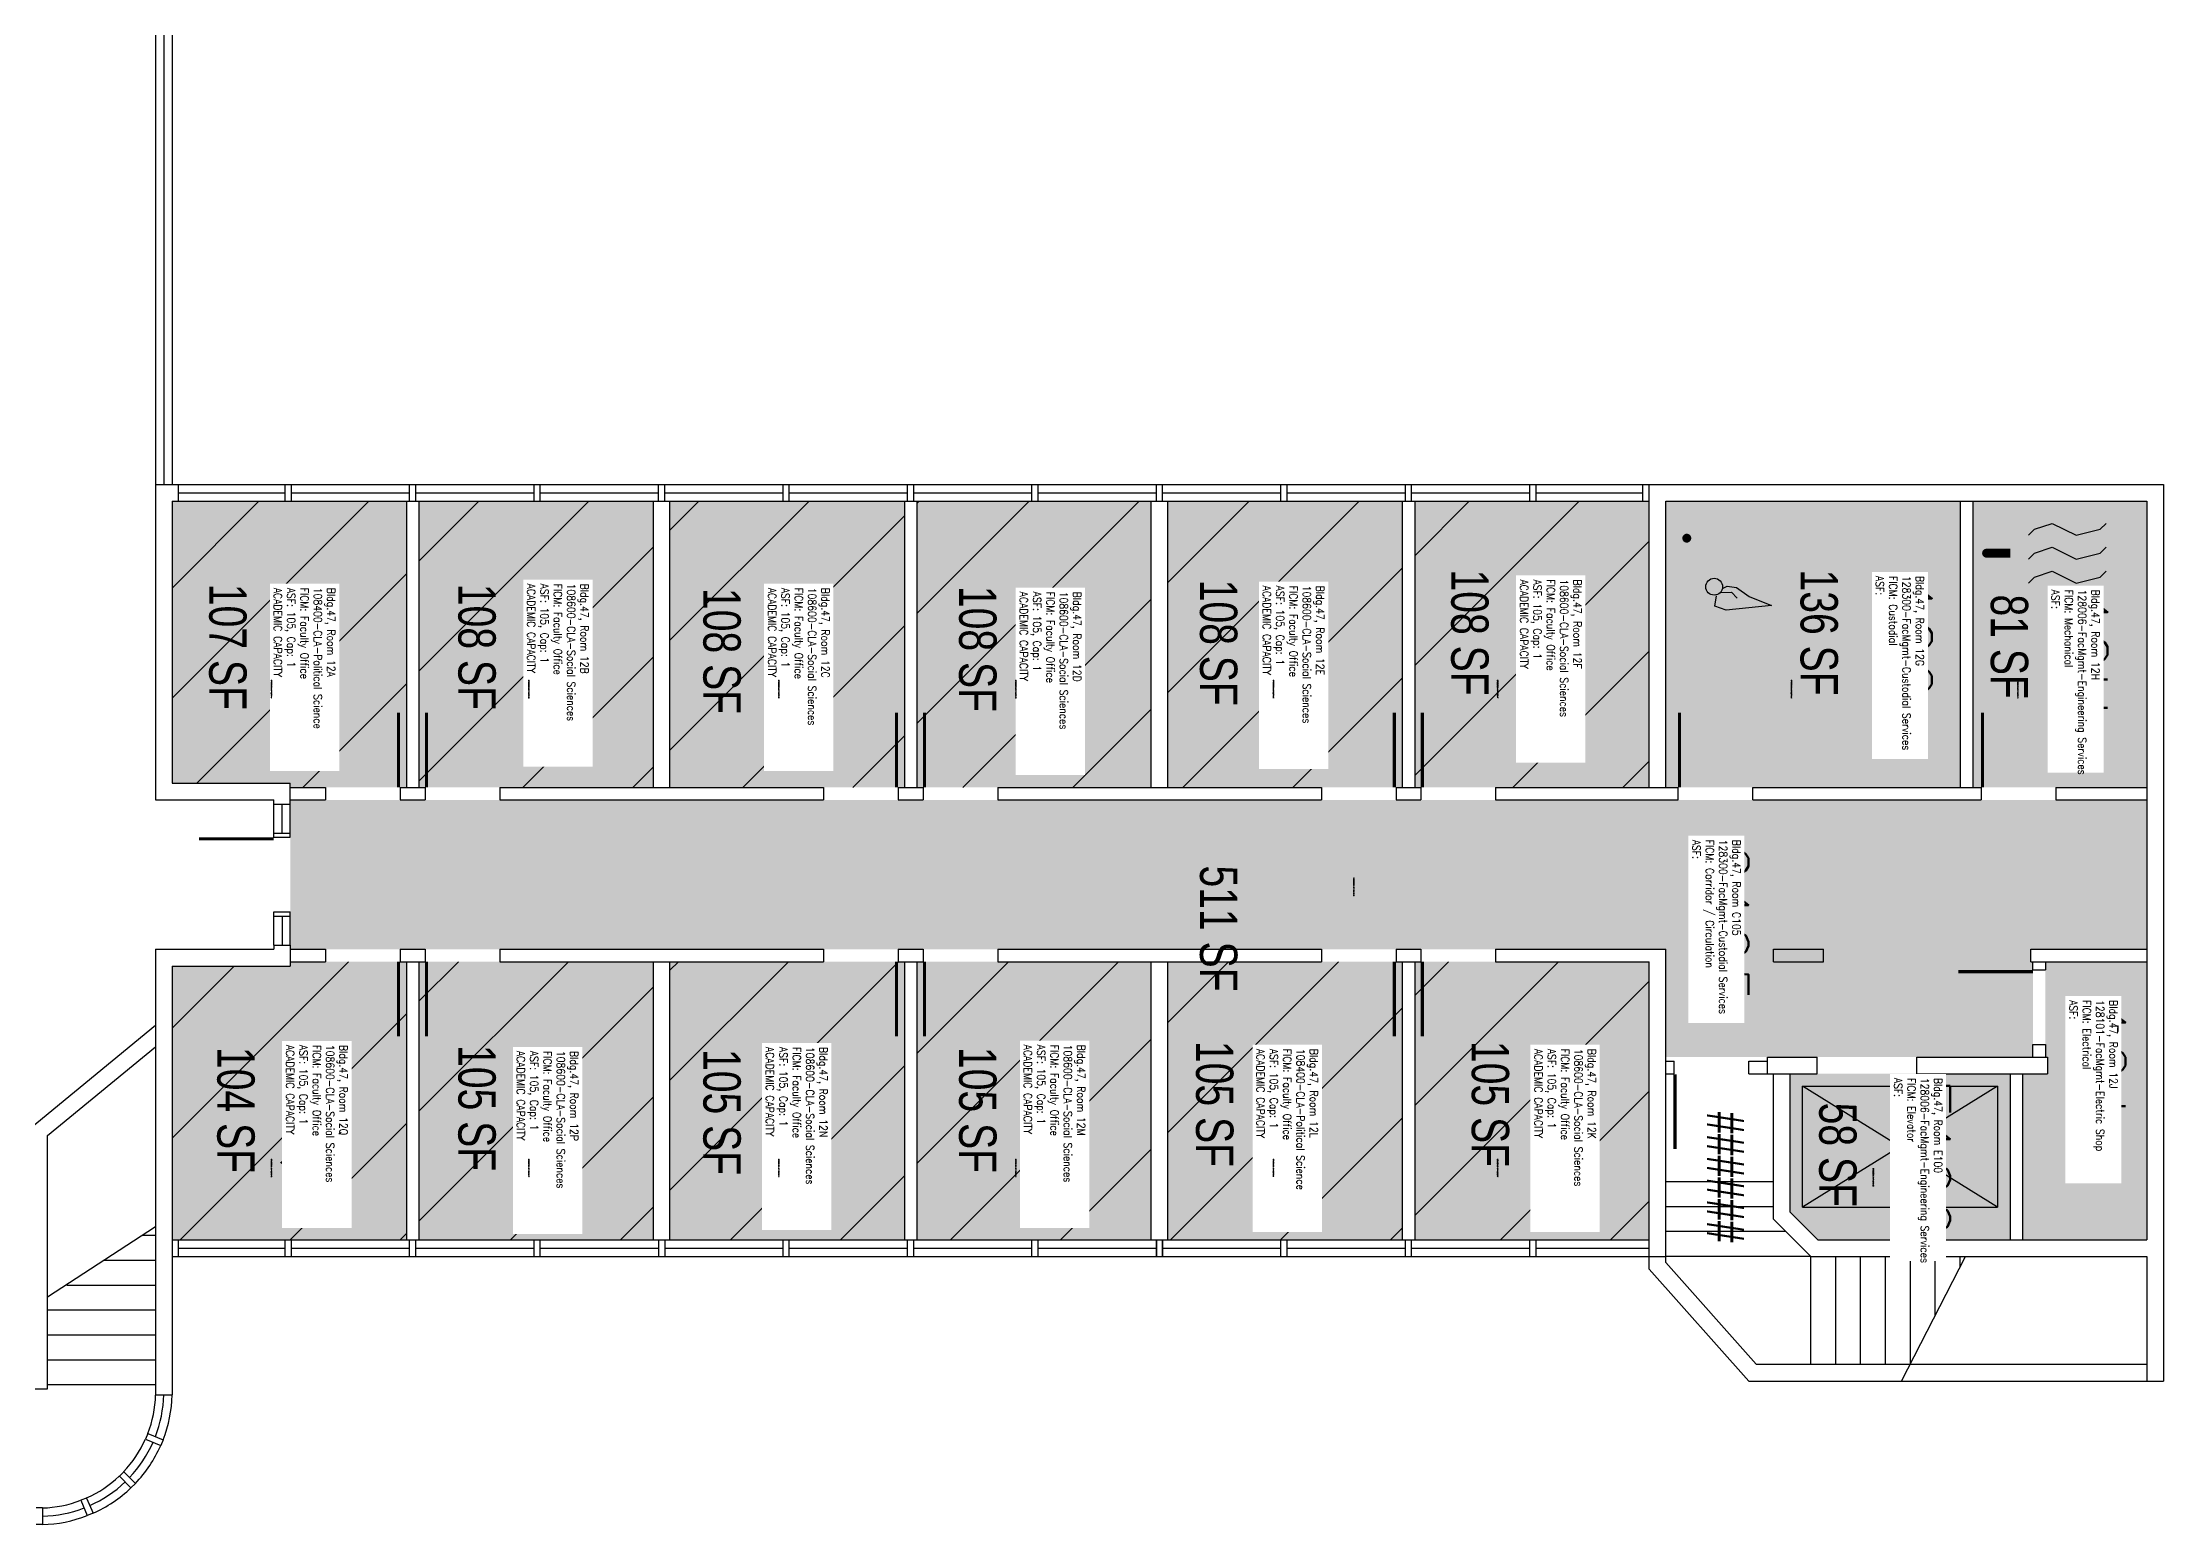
# Model space of a CAD drawing. Header units: inches. Extents: x -4 to 1564, y 0 to 1512.
# Drawn here: x 542 to 1564, y 46 to 761 of the extents above; entities that cross this region are included whole.
import ezdxf
from ezdxf.enums import TextEntityAlignment as Align

# ---------------------------------------------------------------- set-up
doc = ezdxf.new("R2010")
doc.units = ezdxf.units.IN
doc.header["$LTSCALE"] = 0.25
doc.header["$MEASUREMENT"] = 0
doc.layers.get('0').update_dxf_attribs({"linetype": 'CONTINUOUS'})
for name, color, linetype in [('A-DOOR', 2, 'CONTINUOUS'), ('A-FLOR', 3, 'CONTINUOUS'), ('A-GLAZ', 1, 'CONTINUOUS'), ('A-GLAZ-SILL', 2, 'CONTINUOUS'), ('A-IDEN-CNUM', 7, 'CONTINUOUS'), ('A-IDEN-ICON', 4, 'CONTINUOUS'), ('A-IDEN-RNUM', 7, 'CONTINUOUS'), ('A-IDEN-SNUM', 4, 'CONTINUOUS'), ('A-IDEN-VNUM', 4, 'CONTINUOUS'), ('A-WALL', 5, 'CONTINUOUS'), ('AREA-TEXT', 3, 'CONTINUOUS'), ('Rooms-Capacity', 4, 'CONTINUOUS'), ('Rooms-Category-Color', 7, 'CONTINUOUS'), ('Rooms-College-Color', 7, 'CONTINUOUS'), ('Rooms-Department-Color', 7, 'CONTINUOUS'), ('Rooms-Division-Color', 7, 'CONTINUOUS'), ('Rooms-Information', 7, 'CONTINUOUS')]:
    doc.layers.add(name, color=color, linetype=linetype)
doc.styles.add('AREA', font='arial.ttf', dxfattribs={"width": 0.75, "height": 18})
doc.styles.add('ROOMSNUMBER', font='txt.shx', dxfattribs={"height": 0.03})
doc.styles.add('ROOMVNUMBER', font='simplex.shx', dxfattribs={"width": 0.85})

# ---------------------------------------------------------------- blocks, each defined once
blk = doc.blocks.new('Cpelect')
at = {"color": 0, "linetype": 'ByBlock'}
blk.add_lwpolyline([(0.0623, 0.0629, 0, 0.03, 0), (0.0105, -0.0168, 0.03, 0.03, 0), (-0.0105, 0.0068, 0.03, 0, 0), (-0.0623, -0.0729, 0.03, 0, 0)], format="xyseb", dxfattribs=at)
blk = doc.blocks.new('Cpcust')
at = {"color": 0, "linetype": 'ByBlock'}
for p, q in [((0.0297, -0.0341), (0.0376, -0.0302)), ((0.0376, -0.0302), (0.0533, -0.0324)), ((0.0533, -0.0324), (0.0745, -0.0479)), ((0.0171, -0.0639), (0.02, -0.0466)), ((0.0358, -0.0705), (0.0171, -0.0639)), ((0.0262, -0.0408), (0.0446, -0.0406)), ((0.1117, -0.0625), (0.0358, -0.0705)), ((0.0446, -0.0406), (0.0543, -0.0505)), ((0.0745, -0.0479), (0.1117, -0.0625))]:
    blk.add_line(p, q, dxfattribs=at)
at = {"color": 0, "linetype": 'ByBlock', "const_width": 0.0075}
blk.add_lwpolyline([(-0.0332, 0.0481, 1), (-0.0268, 0.0519, 1)], format="xyb", close=True, dxfattribs=at)
at = {"color": 0, "linetype": 'ByBlock', "const_width": 0.015}
blk.add_lwpolyline([(-0.03, 0.05), (0.01, -0.0193)], dxfattribs=at)
at = {"color": 0, "linetype": 'ByBlock'}
blk.add_circle((0.0158, -0.0313), 0.0141, dxfattribs=at)
blk = doc.blocks.new('Cpmech')
at = {"color": 0, "linetype": 'ByBlock'}
for p, q in [((0.015, 0.035), (0.045, 0.045)), ((0.045, 0.045), (0.085, 0.025)), ((0.125, 0.035), (0.135, 0.045)), ((0.005, 0.025), (0.015, 0.035)), ((0.015, -0.005), (0.045, 0.005)), ((0.045, 0.005), (0.085, -0.015)), ((0.085, 0.025), (0.125, 0.035)), ((0.125, -0.005), (0.135, 0.005)), ((0.005, -0.015), (0.015, -0.005)), ((0.015, -0.045), (0.045, -0.035)), ((0.045, -0.035), (0.085, -0.055)), ((0.085, -0.015), (0.125, -0.005)), ((0.125, -0.045), (0.135, -0.035)), ((0.005, -0.055), (0.015, -0.045)), ((0.085, -0.055), (0.125, -0.045))]:
    blk.add_line(p, q, dxfattribs=at)
for points in [[(-0.025, -0.005, 0, 0.02, 0), (-0.025, 0.035, 0.02, 0.02, 0), (-0.025, 0.055, 0.02, 0, 0), (-0.025, 0.065, 0, 0, 0)], [(-0.025, -0.005, 0, 0.02, 0), (-0.025, -0.045, 0.02, 0.02, 0), (-0.025, -0.065, 0.02, 0, 0), (-0.025, -0.075, 0, 0, 0)]]:
    blk.add_lwpolyline(points, format="xyseb", dxfattribs=at)
at = {"color": 0, "linetype": 'ByBlock', "const_width": 0.015}
blk.add_lwpolyline([(-0.025, -0.005), (-0.065, -0.005)], dxfattribs=at)
at = {"color": 0, "linetype": 'ByBlock', "const_width": 0.0075}
blk.add_lwpolyline([(-0.0682, -0.0069, 1), (-0.0618, -0.0031, 1)], format="xyb", close=True, dxfattribs=at)

msp = doc.modelspace()

# ---------------------------------------------------------------- hatches: boundary and pattern name
at = {"layer": 'Rooms-Capacity'}
h = msp.add_hatch(dxfattribs=at)
h.set_pattern_fill('ANSI31', color=256, scale=300, style=0)
h.paths.add_polyline_path([(717, 539.8), (661.5, 539.8), (658.5, 539.8), (607, 539.8), (604, 539.8), (604, 403.8), (661, 403.8), (661, 401.8), (714, 401.8), (717, 401.8)])
h = msp.add_hatch(dxfattribs=at)
h.set_pattern_fill('ANSI31', color=256, scale=300, style=0)
h.paths.add_polyline_path([(836, 539.8), (836, 539.8), (781.5, 539.8), (778.5, 539.8), (723, 539.8), (723, 401.8), (726, 401.8), (836, 401.8)])
h = msp.add_hatch(dxfattribs=at)
h.set_pattern_fill('ANSI31', color=256, scale=300, style=0)
h.paths.add_polyline_path([(957, 539.8), (901.5, 539.8), (898.5, 539.8), (844, 539.8), (844, 401.8), (954, 401.8), (957, 401.8)])
h = msp.add_hatch(dxfattribs=at)
h.set_pattern_fill('ANSI31', color=256, scale=300, style=0)
h.paths.add_polyline_path([(1076, 539.8), (1021.5, 539.8), (1018.5, 539.8), (963, 539.8), (963, 401.8), (966, 401.8), (1076, 401.8)])
h = msp.add_hatch(dxfattribs=at)
h.set_pattern_fill('ANSI31', color=256, scale=300, style=0)
h.paths.add_polyline_path([(1084, 401.8), (1194, 401.8), (1197, 401.8), (1197, 539.8), (1141.5, 539.8), (1138.5, 539.8), (1084, 539.8)])
h = msp.add_hatch(dxfattribs=at)
h.set_pattern_fill('ANSI31', color=256, scale=300, style=0)
h.paths.add_polyline_path([(1203, 401.8), (1206, 401.8), (1316, 401.8), (1316, 539.8), (1313, 539.8), (1261.5, 539.8), (1258.5, 539.8), (1203, 539.8)])
h = msp.add_hatch(dxfattribs=at)
h.set_pattern_fill('ANSI31', color=256, scale=300, style=0)
h.paths.add_polyline_path([(717, 317.8), (714, 317.8), (661, 317.8), (661, 315.7), (604, 315.7), (604, 183.7), (607, 183.7), (658.5, 183.7), (661.5, 183.7), (717, 183.7)])
h = msp.add_hatch(dxfattribs=at)
h.set_pattern_fill('ANSI31', color=256, scale=300, style=0)
h.paths.add_polyline_path([(836, 317.8), (726, 317.8), (723, 317.8), (723, 183.7), (778.5, 183.7), (781.5, 183.7), (836, 183.7)])
h = msp.add_hatch(dxfattribs=at)
h.set_pattern_fill('ANSI31', color=256, scale=300, style=0)
h.paths.add_polyline_path([(957, 317.8), (954, 317.8), (844, 317.8), (844, 183.7), (898.5, 183.7), (901.5, 183.7), (957, 183.7)])
h = msp.add_hatch(dxfattribs=at)
h.set_pattern_fill('ANSI31', color=256, scale=300, style=0)
h.paths.add_polyline_path([(1076, 317.8), (966, 317.8), (963, 317.8), (963, 183.7), (1018.5, 183.7), (1021.5, 183.7), (1076, 183.7)])
h = msp.add_hatch(dxfattribs=at)
h.set_pattern_fill('ANSI31', color=256, scale=300, style=0)
h.paths.add_polyline_path([(1197, 317.8), (1194, 317.8), (1084, 317.8), (1084, 183.7), (1138.5, 183.7), (1141.5, 183.7), (1197, 183.7)])
h = msp.add_hatch(dxfattribs=at)
h.set_pattern_fill('ANSI31', color=256, scale=300, style=0)
h.paths.add_polyline_path([(1203, 183.7), (1258.5, 183.7), (1261.5, 183.7), (1316, 183.7), (1316, 317.8), (1206, 317.8), (1203, 317.8)])
at = {"layer": 'Rooms-Category-Color', "true_color": 0xfa9ba3}
for points in [[(717, 539.8), (661.5, 539.8), (658.5, 539.8), (607, 539.8), (604, 539.8), (604, 403.8), (661, 403.8), (661, 401.8), (714, 401.8), (717, 401.8)], [(836, 539.8), (836, 539.8), (781.5, 539.8), (778.5, 539.8), (723, 539.8), (723, 401.8), (726, 401.8), (836, 401.8)], [(957, 539.8), (901.5, 539.8), (898.5, 539.8), (844, 539.8), (844, 401.8), (954, 401.8), (957, 401.8)], [(1076, 539.8), (1021.5, 539.8), (1018.5, 539.8), (963, 539.8), (963, 401.8), (966, 401.8), (1076, 401.8)], [(1084, 401.8), (1194, 401.8), (1197, 401.8), (1197, 539.8), (1141.5, 539.8), (1138.5, 539.8), (1084, 539.8)], [(1203, 401.8), (1206, 401.8), (1316, 401.8), (1316, 539.8), (1313, 539.8), (1261.5, 539.8), (1258.5, 539.8), (1203, 539.8)], [(717, 317.8), (714, 317.8), (661, 317.8), (661, 315.7), (604, 315.7), (604, 183.7), (607, 183.7), (658.5, 183.7), (661.5, 183.7), (717, 183.7)], [(836, 317.8), (726, 317.8), (723, 317.8), (723, 183.7), (778.5, 183.7), (781.5, 183.7), (836, 183.7)], [(957, 317.8), (954, 317.8), (844, 317.8), (844, 183.7), (898.5, 183.7), (901.5, 183.7), (957, 183.7)], [(1076, 317.8), (966, 317.8), (963, 317.8), (963, 183.7), (1018.5, 183.7), (1021.5, 183.7), (1076, 183.7)], [(1197, 317.8), (1194, 317.8), (1084, 317.8), (1084, 183.7), (1138.5, 183.7), (1141.5, 183.7), (1197, 183.7)], [(1203, 183.7), (1258.5, 183.7), (1261.5, 183.7), (1316, 183.7), (1316, 317.8), (1206, 317.8), (1203, 317.8)]]:
    msp.add_hatch(color=241, dxfattribs=at).paths.add_polyline_path(points)
at = {"layer": 'Rooms-Category-Color', "true_color": 0xadadad}
for points in [[(1466, 539.8), (1324, 539.8), (1324, 401.8), (1330, 401.8), (1466, 401.8)], [(1556, 539.8), (1472, 539.8), (1472, 401.8), (1476, 401.8), (1556, 401.8)], [(1330, 395.8), (1206, 395.8), (1194, 395.8), (966, 395.8), (954, 395.8), (726, 395.8), (714, 395.8), (661, 395.8), (661, 393.8), (661, 379.8), (661, 377.8), (661, 339.8), (661, 325.8), (661, 323.8), (714, 323.8), (726, 323.8), (954, 323.8), (966, 323.8), (1194, 323.8), (1206, 323.8), (1324, 323.8), (1324, 271.8), (1397, 271.8), (1501, 271.8), (1501, 313.8), (1501, 317.8), (1500, 317.8), (1500, 323.8), (1556, 323.8), (1556, 395.8), (1476, 395.8)], [(1556, 317.8), (1507, 317.8), (1507, 313.8), (1507, 271.8), (1508, 271.8), (1508, 263.8), (1496, 263.8), (1496, 183.7), (1556, 183.7)], [(1397, 263.8), (1384, 263.8), (1384, 197), (1397.3, 183.7), (1490, 183.7), (1490, 263.8)]]:
    msp.add_hatch(color=253, dxfattribs=at).paths.add_polyline_path(points)
at = {"layer": 'Rooms-College-Color', "true_color": 0xb2d6e9}
for points in [[(717, 539.8), (661.5, 539.8), (658.5, 539.8), (607, 539.8), (604, 539.8), (604, 403.8), (661, 403.8), (661, 401.8), (714, 401.8), (717, 401.8)], [(836, 539.8), (836, 539.8), (781.5, 539.8), (778.5, 539.8), (723, 539.8), (723, 401.8), (726, 401.8), (836, 401.8)], [(957, 539.8), (901.5, 539.8), (898.5, 539.8), (844, 539.8), (844, 401.8), (954, 401.8), (957, 401.8)], [(1076, 539.8), (1021.5, 539.8), (1018.5, 539.8), (963, 539.8), (963, 401.8), (966, 401.8), (1076, 401.8)], [(1084, 401.8), (1194, 401.8), (1197, 401.8), (1197, 539.8), (1141.5, 539.8), (1138.5, 539.8), (1084, 539.8)], [(1203, 401.8), (1206, 401.8), (1316, 401.8), (1316, 539.8), (1313, 539.8), (1261.5, 539.8), (1258.5, 539.8), (1203, 539.8)], [(717, 317.8), (714, 317.8), (661, 317.8), (661, 315.7), (604, 315.7), (604, 183.7), (607, 183.7), (658.5, 183.7), (661.5, 183.7), (717, 183.7)], [(836, 317.8), (726, 317.8), (723, 317.8), (723, 183.7), (778.5, 183.7), (781.5, 183.7), (836, 183.7)], [(957, 317.8), (954, 317.8), (844, 317.8), (844, 183.7), (898.5, 183.7), (901.5, 183.7), (957, 183.7)], [(1076, 317.8), (966, 317.8), (963, 317.8), (963, 183.7), (1018.5, 183.7), (1021.5, 183.7), (1076, 183.7)], [(1197, 317.8), (1194, 317.8), (1084, 317.8), (1084, 183.7), (1138.5, 183.7), (1141.5, 183.7), (1197, 183.7)], [(1203, 183.7), (1258.5, 183.7), (1261.5, 183.7), (1316, 183.7), (1316, 317.8), (1206, 317.8), (1203, 317.8)]]:
    msp.add_hatch(color=254, dxfattribs=at).paths.add_polyline_path(points)
at = {"layer": 'Rooms-College-Color', "true_color": 0xadadad}
for points in [[(1466, 539.8), (1324, 539.8), (1324, 401.8), (1330, 401.8), (1466, 401.8)], [(1556, 539.8), (1472, 539.8), (1472, 401.8), (1476, 401.8), (1556, 401.8)], [(1330, 395.8), (1206, 395.8), (1194, 395.8), (966, 395.8), (954, 395.8), (726, 395.8), (714, 395.8), (661, 395.8), (661, 393.8), (661, 379.8), (661, 377.8), (661, 339.8), (661, 325.8), (661, 323.8), (714, 323.8), (726, 323.8), (954, 323.8), (966, 323.8), (1194, 323.8), (1206, 323.8), (1324, 323.8), (1324, 271.8), (1397, 271.8), (1501, 271.8), (1501, 313.8), (1501, 317.8), (1500, 317.8), (1500, 323.8), (1556, 323.8), (1556, 395.8), (1476, 395.8)], [(1556, 317.8), (1507, 317.8), (1507, 313.8), (1507, 271.8), (1508, 271.8), (1508, 263.8), (1496, 263.8), (1496, 183.7), (1556, 183.7)], [(1397, 263.8), (1384, 263.8), (1384, 197), (1397.3, 183.7), (1490, 183.7), (1490, 263.8)]]:
    msp.add_hatch(color=253, dxfattribs=at).paths.add_polyline_path(points)
at = {"layer": 'Rooms-Department-Color', "true_color": 0xb2d6e9}
for points in [[(717, 539.8), (661.5, 539.8), (658.5, 539.8), (607, 539.8), (604, 539.8), (604, 403.8), (661, 403.8), (661, 401.8), (714, 401.8), (717, 401.8)], [(836, 539.8), (836, 539.8), (781.5, 539.8), (778.5, 539.8), (723, 539.8), (723, 401.8), (726, 401.8), (836, 401.8)], [(957, 539.8), (901.5, 539.8), (898.5, 539.8), (844, 539.8), (844, 401.8), (954, 401.8), (957, 401.8)], [(1076, 539.8), (1021.5, 539.8), (1018.5, 539.8), (963, 539.8), (963, 401.8), (966, 401.8), (1076, 401.8)], [(1084, 401.8), (1194, 401.8), (1197, 401.8), (1197, 539.8), (1141.5, 539.8), (1138.5, 539.8), (1084, 539.8)], [(1203, 401.8), (1206, 401.8), (1316, 401.8), (1316, 539.8), (1313, 539.8), (1261.5, 539.8), (1258.5, 539.8), (1203, 539.8)], [(717, 317.8), (714, 317.8), (661, 317.8), (661, 315.7), (604, 315.7), (604, 183.7), (607, 183.7), (658.5, 183.7), (661.5, 183.7), (717, 183.7)], [(836, 317.8), (726, 317.8), (723, 317.8), (723, 183.7), (778.5, 183.7), (781.5, 183.7), (836, 183.7)], [(957, 317.8), (954, 317.8), (844, 317.8), (844, 183.7), (898.5, 183.7), (901.5, 183.7), (957, 183.7)], [(1076, 317.8), (966, 317.8), (963, 317.8), (963, 183.7), (1018.5, 183.7), (1021.5, 183.7), (1076, 183.7)], [(1197, 317.8), (1194, 317.8), (1084, 317.8), (1084, 183.7), (1138.5, 183.7), (1141.5, 183.7), (1197, 183.7)], [(1203, 183.7), (1258.5, 183.7), (1261.5, 183.7), (1316, 183.7), (1316, 317.8), (1206, 317.8), (1203, 317.8)]]:
    msp.add_hatch(color=254, dxfattribs=at).paths.add_polyline_path(points)
at = {"layer": 'Rooms-Department-Color', "true_color": 0xacacac}
for points in [[(1466, 539.8), (1324, 539.8), (1324, 401.8), (1330, 401.8), (1466, 401.8)], [(1556, 539.8), (1472, 539.8), (1472, 401.8), (1476, 401.8), (1556, 401.8)], [(1330, 395.8), (1206, 395.8), (1194, 395.8), (966, 395.8), (954, 395.8), (726, 395.8), (714, 395.8), (661, 395.8), (661, 393.8), (661, 379.8), (661, 377.8), (661, 339.8), (661, 325.8), (661, 323.8), (714, 323.8), (726, 323.8), (954, 323.8), (966, 323.8), (1194, 323.8), (1206, 323.8), (1324, 323.8), (1324, 271.8), (1397, 271.8), (1501, 271.8), (1501, 313.8), (1501, 317.8), (1500, 317.8), (1500, 323.8), (1556, 323.8), (1556, 395.8), (1476, 395.8)], [(1556, 317.8), (1507, 317.8), (1507, 313.8), (1507, 271.8), (1508, 271.8), (1508, 263.8), (1496, 263.8), (1496, 183.7), (1556, 183.7)], [(1397, 263.8), (1384, 263.8), (1384, 197), (1397.3, 183.7), (1490, 183.7), (1490, 263.8)]]:
    msp.add_hatch(color=253, dxfattribs=at).paths.add_polyline_path(points)
at = {"layer": 'Rooms-Division-Color', "true_color": 0xb2d6e9}
for points in [[(717, 539.8), (661.5, 539.8), (658.5, 539.8), (607, 539.8), (604, 539.8), (604, 403.8), (661, 403.8), (661, 401.8), (714, 401.8), (717, 401.8)], [(836, 539.8), (836, 539.8), (781.5, 539.8), (778.5, 539.8), (723, 539.8), (723, 401.8), (726, 401.8), (836, 401.8)], [(957, 539.8), (901.5, 539.8), (898.5, 539.8), (844, 539.8), (844, 401.8), (954, 401.8), (957, 401.8)], [(1076, 539.8), (1021.5, 539.8), (1018.5, 539.8), (963, 539.8), (963, 401.8), (966, 401.8), (1076, 401.8)], [(1084, 401.8), (1194, 401.8), (1197, 401.8), (1197, 539.8), (1141.5, 539.8), (1138.5, 539.8), (1084, 539.8)], [(1203, 401.8), (1206, 401.8), (1316, 401.8), (1316, 539.8), (1313, 539.8), (1261.5, 539.8), (1258.5, 539.8), (1203, 539.8)], [(717, 317.8), (714, 317.8), (661, 317.8), (661, 315.7), (604, 315.7), (604, 183.7), (607, 183.7), (658.5, 183.7), (661.5, 183.7), (717, 183.7)], [(836, 317.8), (726, 317.8), (723, 317.8), (723, 183.7), (778.5, 183.7), (781.5, 183.7), (836, 183.7)], [(957, 317.8), (954, 317.8), (844, 317.8), (844, 183.7), (898.5, 183.7), (901.5, 183.7), (957, 183.7)], [(1076, 317.8), (966, 317.8), (963, 317.8), (963, 183.7), (1018.5, 183.7), (1021.5, 183.7), (1076, 183.7)], [(1197, 317.8), (1194, 317.8), (1084, 317.8), (1084, 183.7), (1138.5, 183.7), (1141.5, 183.7), (1197, 183.7)], [(1203, 183.7), (1258.5, 183.7), (1261.5, 183.7), (1316, 183.7), (1316, 317.8), (1206, 317.8), (1203, 317.8)]]:
    msp.add_hatch(color=254, dxfattribs=at).paths.add_polyline_path(points)
at = {"layer": 'Rooms-Division-Color', "true_color": 0xadadad}
for points in [[(1466, 539.8), (1324, 539.8), (1324, 401.8), (1330, 401.8), (1466, 401.8)], [(1556, 539.8), (1472, 539.8), (1472, 401.8), (1476, 401.8), (1556, 401.8)], [(1330, 395.8), (1206, 395.8), (1194, 395.8), (966, 395.8), (954, 395.8), (726, 395.8), (714, 395.8), (661, 395.8), (661, 393.8), (661, 379.8), (661, 377.8), (661, 339.8), (661, 325.8), (661, 323.8), (714, 323.8), (726, 323.8), (954, 323.8), (966, 323.8), (1194, 323.8), (1206, 323.8), (1324, 323.8), (1324, 271.8), (1397, 271.8), (1501, 271.8), (1501, 313.8), (1501, 317.8), (1500, 317.8), (1500, 323.8), (1556, 323.8), (1556, 395.8), (1476, 395.8)], [(1556, 317.8), (1507, 317.8), (1507, 313.8), (1507, 271.8), (1508, 271.8), (1508, 263.8), (1496, 263.8), (1496, 183.7), (1556, 183.7)], [(1397, 263.8), (1384, 263.8), (1384, 197), (1397.3, 183.7), (1490, 183.7), (1490, 263.8)]]:
    msp.add_hatch(color=253, dxfattribs=at).paths.add_polyline_path(points)

# ---------------------------------------------------------------- linework, layer by layer
at = {"layer": 'A-DOOR'}
for points in [[(713.2, 401.8, 1.5, 1.5, 0), (713.2, 437.8, 0, 0, 0), (714, 437.8, 0, 0, 0.414214), (678, 401.8, 0, 0, 0.414214)], [(726.7, 401.8, 1.5, 1.5, 0), (726.7, 437.8, 0, 0, 0), (726, 437.8, 0, 0, -0.414214), (762, 401.8, 0, 0, -0.414214)], [(953.2, 401.8, 1.5, 1.5, 0), (953.2, 437.8, 0, 0, 0), (954, 437.8, 0, 0, 0.414214), (918, 401.8, 0, 0, 0.414214)], [(966.7, 401.8, 1.5, 1.5, 0), (966.7, 437.8, 0, 0, 0), (966, 437.8, 0, 0, -0.414214), (1002, 401.8, 0, 0, -0.414214)], [(1193.2, 401.8, 1.5, 1.5, 0), (1193.2, 437.8, 0, 0, 0), (1194, 437.8, 0, 0, 0.414214), (1158, 401.8, 0, 0, 0.414214)], [(1206.7, 401.8, 1.5, 1.5, 0), (1206.7, 437.8, 0, 0, 0), (1206, 437.8, 0, 0, -0.414214), (1242, 401.8, 0, 0, -0.414214)], [(1330.7, 401.8, 1.5, 1.5, 0), (1330.7, 437.8, 0, 0, 0), (1330, 437.8, 0, 0, -0.414214), (1366, 401.8, 0, 0, -0.414214)], [(653, 377, 1.5, 1.5, 0), (617, 377, 0, 0, 0), (617, 377.8, 0, 0, 0.414214), (653, 341.8, 0, 0, 0.414214)], [(713.2, 317.8, 1.5, 1.5, 0), (713.2, 281.8, 0, 0, 0), (714, 281.8, 0, 0, -0.414214), (678, 317.8, 0, 0, -0.414214)], [(726.7, 317.8, 1.5, 1.5, 0), (726.7, 281.8, 0, 0, 0), (726, 281.8, 0, 0, 0.414214), (762, 317.8, 0, 0, 0.414214)], [(953.2, 317.8, 1.5, 1.5, 0), (953.2, 281.8, 0, 0, 0), (954, 281.8, 0, 0, -0.414214), (918, 317.8, 0, 0, -0.414214)], [(966.7, 317.8, 1.5, 1.5, 0), (966.7, 281.8, 0, 0, 0), (966, 281.8, 0, 0, 0.414214), (1002, 317.8, 0, 0, 0.414214)], [(1193.2, 317.8, 1.5, 1.5, 0), (1193.2, 281.8, 0, 0, 0), (1194, 281.8, 0, 0, -0.414214), (1158, 317.8, 0, 0, -0.414214)], [(1206.7, 317.8, 1.5, 1.5, 0), (1206.7, 281.8, 0, 0, 0), (1206, 281.8, 0, 0, 0.414214), (1242, 317.8, 0, 0, 0.414214)], [(1501, 313, 1.5, 1.5, 0), (1465, 313, 0, 0, 0), (1465, 313.8, 0, 0, 0.414214), (1501, 277.8, 0, 0, 0.414214)], [(1328.5, 263.5, 1.5, 1.5, 0), (1328.5, 227.5, 0, 0, 0), (1327.7, 227.5, 0, 0, 0.414214), (1364, 263.8, 0, 0, 0.414214)]]:
    msp.add_lwpolyline(points, format="xyseb", dxfattribs=at)
at = {"layer": 'A-DOOR', "elevation": 0}
msp.add_lwpolyline([(1476.7, 401.8, 1.5, 1.5, 0), (1476.7, 437.8, 0, 0, 0), (1476, 437.8, 0, 0, -0.414214), (1512, 401.8, 0, 0, -0.414214)], format="xyseb", dxfattribs=at)
at = {"layer": 'A-FLOR'}
for p, q in [((1390, 257.8, 0), (1484, 257.8, 0)), ((1390, 199.5, 0), (1390, 257.8)), ((1484, 199.5, 0), (1390, 257.8)), ((1484, 257.8, 0), (1390, 199.5, 0)), ((1484, 257.8, 0), (1484, 199.5, 0)), ((1324, 211.8, 0), (1376, 211.8, 0)), ((1324, 199.8, 0), (1376, 199.8, 0)), ((1390, 199.5, 0), (1484, 199.5, 0)), ((596, 189.9), (544, 156)), ((589.9, 185.9), (596, 185.9)), ((1324, 187.8, 0), (1381.9, 187.8, 0)), ((571.5, 173.9), (596, 173.9)), ((1324, 175.8, 0), (1393.9, 175.8, 0)), ((1393.8, 175.8), (1393.8, 123.7, 0)), ((1405.8, 175.8), (1405.8, 123.7, 0)), ((1417.8, 175.8), (1417.8, 123.7, 0)), ((1429.8, 175.8), (1429.8, 123.7, 0)), ((1437.7, 115.6, 0), (1468.5, 175.6, 0)), ((1441.8, 175.8), (1441.8, 123.7, 0)), ((1453.8, 175.8), (1453.8, 147.1, 0)), ((1465.8, 175.8), (1465.8, 170.4)), ((553.2, 161.9), (596, 161.9)), ((544, 149.9), (596, 149.9)), ((544, 137.9), (596, 137.9)), ((544, 125.9), (596, 125.9)), ((544, 113.9), (596, 113.9))]:
    msp.add_line(p, q, dxfattribs=at)
at = {"layer": 'A-GLAZ'}
for p, q in [((600, 835.9), (600, 547.9)), ((607, 543.8), (658.5, 543.8, 0)), ((661.5, 543.8, 0), (718.5, 543.8, 0)), ((721.5, 543.8, 0), (778.5, 543.8, 0)), ((781.5, 543.8, 0), (838.5, 543.8, 0)), ((841.5, 543.8, 0), (898.5, 543.8, 0)), ((901.5, 543.8, 0), (958.5, 543.8, 0)), ((961.5, 543.8, 0), (1018.5, 543.8, 0)), ((1021.5, 543.8, 0), (1078.5, 543.8, 0)), ((1081.5, 543.8, 0), (1138.5, 543.8, 0)), ((1141.5, 543.8, 0), (1198.5, 543.8, 0)), ((1201.5, 543.8, 0), (1258.5, 543.8, 0)), ((1261.5, 543.8, 0), (1313, 543.8, 0)), ((657, 379.8), (657, 393.8)), ((657, 339.8), (657, 325.8)), ((607, 179.7), (658.5, 179.7, 0)), ((661.5, 179.7, 0), (718.5, 179.7, 0)), ((721.5, 179.7, 0), (778.5, 179.7, 0)), ((781.5, 179.7, 0), (838.5, 179.7, 0)), ((841.5, 179.7, 0), (898.5, 179.7, 0)), ((901.5, 179.7, 0), (958.5, 179.7, 0)), ((961.5, 179.7, 0), (1018.5, 179.7, 0)), ((1021.5, 179.7, 0), (1078.5, 179.7, 0)), ((1081.5, 179.7, 0), (1138.5, 179.7, 0)), ((1141.5, 179.7, 0), (1198.5, 179.7, 0)), ((1201.5, 179.7, 0), (1258.5, 179.7, 0)), ((1261.5, 179.7, 0), (1316, 179.7, 0))]:
    msp.add_line(p, q, dxfattribs=at)
for start, end in [(338.9325, 358.5657), (316.4325, 336.0675), (293.9325, 313.5675), (271.4325, 291.0675)]:
    msp.add_arc((540, 110.4), 60, start, end, dxfattribs=at)
at = {"layer": 'A-GLAZ-SILL'}
for p, q in [((596, 835.7), (596, 547.9)), ((604, 835.7), (604, 547.9)), ((607, 547.9), (658.5, 547.9)), ((661.5, 547.9), (718.5, 547.9)), ((721.5, 547.9), (778.5, 547.9)), ((781.5, 547.9), (838.5, 547.9)), ((841.5, 547.9), (898.5, 547.9)), ((901.5, 547.9), (958.5, 547.9)), ((961.5, 547.9), (1018.5, 547.9)), ((1021.5, 547.9), (1078.5, 547.9)), ((1081.5, 547.9), (1138.5, 547.9)), ((1141.5, 547.9), (1198.5, 547.9)), ((1201.5, 547.9), (1258.5, 547.9)), ((1261.5, 547.9), (1313, 547.9)), ((607, 539.8), (658.5, 539.8)), ((661.5, 539.8), (717, 539.8)), ((723, 539.8), (778.5, 539.8)), ((781.5, 539.8), (836, 539.8)), ((844, 539.8), (898.5, 539.8)), ((901.5, 539.8), (957, 539.8)), ((963, 539.8), (1018.5, 539.8)), ((1021.5, 539.8), (1076, 539.8)), ((1084, 539.8), (1138.5, 539.8)), ((1141.5, 539.8), (1197, 539.8)), ((1203, 539.8), (1258.5, 539.8)), ((1261.5, 539.8), (1313, 539.8)), ((653, 379.8), (653, 393.8)), ((661, 379.8), (661, 393.8)), ((653, 325.8), (653, 339.8)), ((661, 325.8), (661, 339.8)), ((607, 183.7), (658.5, 183.7)), ((607, 175.7), (658.5, 175.7)), ((661.5, 183.7), (717, 183.7)), ((661.5, 175.7), (718.5, 175.7)), ((721.5, 175.7), (778.5, 175.7)), ((723, 183.7), (778.5, 183.7)), ((781.5, 183.7), (836, 183.7)), ((781.5, 175.7), (838.5, 175.7)), ((841.5, 175.7), (898.5, 175.7)), ((844, 183.7), (898.5, 183.7)), ((901.5, 183.7), (957, 183.7)), ((901.5, 175.7), (958.5, 175.7)), ((961.5, 175.7), (1018.5, 175.7)), ((963, 183.7), (1018.5, 183.7)), ((1021.5, 183.7), (1076, 183.7)), ((1021.5, 175.7), (1078.5, 175.7)), ((1081.5, 175.7), (1138.5, 175.7)), ((1084, 183.7), (1138.5, 183.7)), ((1141.5, 183.7), (1197, 183.7)), ((1141.5, 175.7), (1198.5, 175.7)), ((1201.5, 175.7), (1258.5, 175.7)), ((1203, 183.7), (1258.5, 183.7)), ((1261.5, 183.7), (1316, 183.7)), ((1261.5, 175.7), (1316, 175.7))]:
    msp.add_line(p, q, dxfattribs=at)
for centre, radius, start, end in [((539.2, 110.6), 56.9, 339.1098, 358.2398), ((538.3, 110.9), 65.8, 338.9804, 358.2485), ((540, 110.4), 56, 316.5341, 335.9659), ((540, 110.4), 64, 316.3431, 336.1569), ((540, 110.4), 56, 294.0341, 313.4658), ((540, 110.4), 64, 293.8431, 313.6569), ((540, 110.4), 56, 271.5341, 290.9659), ((539.9, 111), 64.6, 271.3888, 291.0215)]:
    msp.add_arc(centre, radius, start, end, dxfattribs=at)
at = {"layer": 'A-WALL'}
for p, q in [((596, 547.9), (596, 395.8)), ((596, 547.9), (607, 547.9)), ((607, 547.9), (607, 539.8)), ((658.5, 547.9), (661.5, 547.9)), ((658.5, 539.8), (658.5, 547.9)), ((661.5, 539.8), (661.5, 547.9)), ((718.5, 547.9), (721.5, 547.9)), ((718.5, 539.8), (718.5, 547.9)), ((721.5, 539.8), (721.5, 547.9)), ((778.5, 547.9), (781.5, 547.9)), ((778.5, 539.8), (778.5, 547.9)), ((781.5, 539.8), (781.5, 547.9)), ((838.5, 547.9), (841.5, 547.9)), ((838.5, 539.8), (838.5, 547.9)), ((841.5, 539.8), (841.5, 547.9)), ((898.5, 547.9), (901.5, 547.9)), ((898.5, 539.8), (898.5, 547.9)), ((901.5, 539.8), (901.5, 547.9)), ((958.5, 547.9), (961.5, 547.9)), ((958.5, 539.8), (958.5, 547.9)), ((961.5, 539.8), (961.5, 547.9)), ((1018.5, 547.9), (1021.5, 547.9)), ((1018.5, 539.8), (1018.5, 547.9)), ((1021.5, 539.8), (1021.5, 547.9)), ((1078.5, 547.9), (1081.5, 547.9)), ((1078.5, 539.8), (1078.5, 547.9)), ((1081.5, 539.8), (1081.5, 547.9)), ((1138.5, 547.9), (1141.5, 547.9)), ((1138.5, 539.8), (1138.5, 547.9)), ((1141.5, 539.8), (1141.5, 547.9)), ((1198.5, 547.9), (1201.5, 547.9)), ((1198.5, 539.8), (1198.5, 547.9)), ((1201.5, 539.8), (1201.5, 547.9)), ((1258.5, 547.9), (1261.5, 547.9)), ((1258.5, 539.8), (1258.5, 547.9)), ((1261.5, 539.8), (1261.5, 547.9)), ((1313, 547.9), (1564, 547.9)), ((1313, 539.8), (1313, 547.9)), ((1316, 401.8), (1316, 547.9)), ((1564, 547.9, 0), (1564, 115.6, 0)), ((604, 539.8), (604, 403.8)), ((604, 539.8), (607, 539.8)), ((658.5, 539.8), (661.5, 539.8)), ((717, 539.8), (723, 539.8)), ((717, 539.8, 0), (717, 401.8, 0)), ((723, 539.8, 0), (723, 401.8, 0)), ((778.5, 539.8), (781.5, 539.8)), ((836, 401.8), (836, 539.8)), ((836, 539.8), (844, 539.8)), ((838.5, 539.8), (841.5, 539.8)), ((844, 401.8), (844, 539.8)), ((898.5, 539.8), (901.5, 539.8)), ((957, 539.8), (963, 539.8)), ((957, 539.8, 0), (957, 401.8, 0)), ((963, 539.8, 0), (963, 401.8, 0)), ((1018.5, 539.8), (1021.5, 539.8)), ((1076, 401.8), (1076, 539.8)), ((1076, 539.8), (1084, 539.8)), ((1084, 401.8), (1084, 539.8)), ((1138.5, 539.8), (1141.5, 539.8)), ((1197, 539.8), (1203, 539.8)), ((1197, 539.8, 0), (1197, 401.8, 0)), ((1203, 539.8, 0), (1203, 401.8, 0)), ((1258.5, 539.8), (1261.5, 539.8)), ((1313, 539.8), (1316, 539.8)), ((1324, 401.8), (1324, 539.8)), ((1324, 539.8), (1556, 539.8)), ((1466, 539.8, 0), (1466, 401.8, 0)), ((1472, 539.8, 0), (1472, 401.8, 0)), ((1556, 539.8, 0), (1556, 183.7, 0)), ((604, 403.8), (661, 403.8)), ((661, 393.8), (661, 403.8)), ((661, 401.8), (678, 401.8)), ((678, 401.8, 0), (678, 395.8, 0)), ((714, 401.8, 0), (714, 395.8, 0)), ((714, 401.8), (726, 401.8)), ((726, 401.8, 0), (726, 395.8, 0)), ((762, 401.8, 0), (762, 395.8, 0)), ((762, 401.8), (918, 401.8)), ((918, 401.8, 0), (918, 395.8, 0)), ((954, 401.8, 0), (954, 395.8, 0)), ((954, 401.8), (966, 401.8)), ((966, 401.8, 0), (966, 395.8, 0)), ((1002, 401.8, 0), (1002, 395.8, 0)), ((1002, 401.8), (1158, 401.8)), ((1158, 401.8, 0), (1158, 395.8, 0)), ((1194, 401.8, 0), (1194, 395.8, 0)), ((1194, 401.8), (1206, 401.8)), ((1206, 401.8, 0), (1206, 395.8, 0)), ((1242, 401.8, 0), (1242, 395.8, 0)), ((1242, 401.8), (1330, 401.8)), ((1330, 395.8), (1330, 401.8)), ((1366, 395.8), (1366, 401.8)), ((1366, 401.8), (1476, 401.8)), ((1476, 401.8, 0), (1476, 395.8, 0)), ((1512, 401.8, 0), (1512, 395.8, 0)), ((1512, 401.8), (1556, 401.8)), ((596, 395.8), (653, 395.8)), ((653, 393.8), (653, 395.8)), ((653, 393.8), (661, 393.8)), ((661, 395.8), (678, 395.8)), ((714, 395.8), (726, 395.8)), ((762, 395.8), (918, 395.8)), ((954, 395.8), (966, 395.8)), ((1002, 395.8), (1158, 395.8)), ((1194, 395.8), (1206, 395.8)), ((1242, 395.8), (1330, 395.8)), ((1366, 395.8), (1476, 395.8)), ((1512, 395.8), (1556, 395.8)), ((653, 379.8), (661, 379.8)), ((653, 377.8), (653, 379.8)), ((661, 377.8), (661, 379.8)), ((653, 377.8), (661, 377.8)), ((653, 341.8), (661, 341.8)), ((653, 339.8), (653, 341.8)), ((653, 339.8), (661, 339.8)), ((661, 339.8), (661, 341.8)), ((596, 323.8), (653, 323.8)), ((596, 323.8), (596, 108.9)), ((653, 325.8), (661, 325.8)), ((653, 325.8), (653, 323.8)), ((661, 325.8), (661, 315.7)), ((661, 323.8), (678, 323.8)), ((661, 317.8), (678, 317.8)), ((678, 323.8), (678, 317.8)), ((714, 323.8), (714, 317.8)), ((714, 323.8), (726, 323.8)), ((714, 317.8), (726, 317.8)), ((717, 317.8), (717, 183.7)), ((723, 317.8), (723, 183.7)), ((726, 323.8), (726, 317.8)), ((762, 323.8), (762, 317.8)), ((762, 323.8), (918, 323.8)), ((762, 317.8), (918, 317.8)), ((836, 183.7), (836, 317.8)), ((844, 183.7), (844, 317.8)), ((918, 323.8), (918, 317.8)), ((954, 323.8), (954, 317.8)), ((954, 323.8), (966, 323.8)), ((954, 317.8), (966, 317.8)), ((957, 317.8), (957, 183.7)), ((963, 317.8), (963, 183.7)), ((966, 323.8), (966, 317.8)), ((1002, 323.8), (1002, 317.8)), ((1002, 323.8), (1158, 323.8)), ((1002, 317.8), (1158, 317.8)), ((1076, 183.7), (1076, 317.8)), ((1084, 183.7), (1084, 317.8)), ((1158, 323.8), (1158, 317.8)), ((1194, 323.8), (1194, 317.8)), ((1194, 323.8), (1206, 323.8)), ((1194, 317.8), (1206, 317.8)), ((1197, 317.8), (1197, 183.7)), ((1203, 317.8), (1203, 183.7)), ((1206, 323.8), (1206, 317.8)), ((1242, 323.8), (1242, 317.8)), ((1242, 323.8), (1324, 323.8)), ((1242, 317.8), (1316, 317.8)), ((1316, 169.6), (1316, 317.8)), ((1324, 172.7), (1324, 323.8)), ((1376, 317.8), (1376, 323.8)), ((1376, 323.8), (1400, 323.8)), ((1376, 317.8), (1400, 317.8)), ((1400, 317.8), (1400, 323.8)), ((1500, 317.8), (1500, 323.8)), ((1500, 323.8), (1556, 323.8)), ((1500, 317.8), (1556, 317.8)), ((1501, 313.8), (1501, 317.8)), ((1507, 317.8, 0), (1507, 313.8, 0)), ((604, 315.7), (661, 315.7)), ((604, 315.7), (604, 108.9)), ((1501, 313.8), (1507, 313.8)), ((536, 237.8), (596, 287.2)), ((544, 234), (596, 276.8)), ((1501, 271.8), (1501, 277.8)), ((1501, 277.8), (1507, 277.8)), ((1507, 277.8, 0), (1507, 271.8, 0)), ((1324, 269.8), (1328, 269.8)), ((1328, 263.8), (1328, 269.8)), ((1364, 269.8), (1373, 269.8)), ((1364, 263.8), (1364, 269.8)), ((1373, 271.8, 0), (1397, 271.8, 0)), ((1373, 263.8, 0), (1373, 271.8, 0)), ((1397, 263.8, 0), (1397, 271.8, 0)), ((1445, 263.8, 0), (1445, 271.8, 0)), ((1445, 271.8, 0), (1508, 271.8, 0)), ((1508, 271.8), (1508, 263.8)), ((1324, 263.8), (1328, 263.8)), ((1364, 263.8), (1376, 263.8)), ((1373, 263.8, 0), (1397, 263.8, 0)), ((1376, 193.7), (1376, 263.8)), ((1384, 197, 0), (1384, 263.8)), ((1445, 263.8, 0), (1508, 263.8, 0)), ((1490, 263.8, 0), (1490, 183.7, 0)), ((1496, 263.8, 0), (1496, 183.7, 0)), ((544, 111.9), (544, 234)), ((1397.3, 183.7, 0), (1384, 197, 0)), ((1394, 175.7), (1376, 193.7, 0)), ((604, 183.7), (607, 183.7)), ((604, 175.7), (607, 175.7)), ((607, 183.7), (607, 175.7)), ((658.5, 183.7), (661.5, 183.7)), ((658.5, 175.7), (658.5, 183.7)), ((658.5, 175.7), (661.5, 175.7)), ((661.5, 175.7), (661.5, 183.7)), ((717, 183.7), (723, 183.7)), ((718.5, 175.7), (718.5, 183.7)), ((718.5, 175.7), (721.5, 175.7)), ((721.5, 175.7), (721.5, 183.7)), ((778.5, 183.7), (781.5, 183.7)), ((778.5, 175.7), (778.5, 183.7)), ((778.5, 175.7), (781.5, 175.7)), ((781.5, 175.7), (781.5, 183.7)), ((836, 183.7), (844, 183.7)), ((838.5, 183.7), (838.5, 175.7)), ((838.5, 183.7), (841.5, 183.7)), ((838.5, 175.7), (841.5, 175.7)), ((841.5, 183.7), (841.5, 175.7)), ((898.5, 183.7), (901.5, 183.7)), ((898.5, 175.7), (898.5, 183.7)), ((898.5, 175.7), (901.5, 175.7)), ((901.5, 175.7), (901.5, 183.7)), ((957, 183.7), (963, 183.7)), ((958.5, 175.7), (958.5, 183.7)), ((958.5, 175.7), (961.5, 175.7)), ((961.5, 175.7), (961.5, 183.7)), ((1018.5, 183.7), (1021.5, 183.7)), ((1018.5, 175.7), (1018.5, 183.7)), ((1018.5, 175.7), (1021.5, 175.7)), ((1021.5, 175.7), (1021.5, 183.7)), ((1076, 183.7), (1084, 183.7)), ((1078.5, 175.7), (1078.5, 183.7)), ((1078.5, 183.7), (1078.5, 175.7)), ((1078.5, 175.7), (1081.5, 175.7)), ((1081.5, 175.7), (1081.5, 183.7)), ((1081.5, 183.7), (1081.5, 175.7)), ((1138.5, 175.7), (1138.5, 183.7)), ((1138.5, 183.7), (1141.5, 183.7)), ((1138.5, 175.7), (1141.5, 175.7)), ((1141.5, 175.7), (1141.5, 183.7)), ((1197, 183.7), (1203, 183.7)), ((1198.5, 175.7), (1198.5, 183.7)), ((1198.5, 175.7), (1201.5, 175.7)), ((1201.5, 175.7), (1201.5, 183.7)), ((1258.5, 175.7), (1258.5, 183.7)), ((1258.5, 183.7), (1261.5, 183.7)), ((1258.5, 175.7), (1261.5, 175.7)), ((1261.5, 175.7), (1261.5, 183.7)), ((1316, 175.7), (1324, 175.7)), ((1324, 175.7), (1324, 175.7)), ((1394, 175.7, 0), (1556, 175.7, 0)), ((1397.3, 183.7, 0), (1556, 183.7, 0)), ((1556, 175.7, 0), (1556, 115.7, 0)), ((1364, 115.6, 0), (1316, 169.6, 0)), ((1367.6, 123.7, 0), (1324, 172.7, 0)), ((1367.6, 123.7, 0), (1556, 123.7, 0)), ((1364, 115.6, 0), (1564, 115.6, 0)), ((536, 111.9), (544, 111.9)), ((596, 108.9), (604, 108.9)), ((592.3, 90.3), (591.2, 87.6)), ((591.2, 87.6), (598.6, 84.5)), ((592.3, 90.3), (599.7, 87.3)), ((599.7, 87.3), (598.6, 84.5)), ((580.7, 71.8), (578.6, 69.7)), ((580.7, 71.8), (586.3, 66.2)), ((578.6, 69.7), (584.2, 64.1)), ((586.3, 66.2), (584.2, 64.1)), ((541.5, 54.4), (538.5, 54.4)), ((541.5, 54.4), (541.5, 46.4)), ((562.8, 59.2), (560.1, 58.1)), ((560.1, 58.1), (563.1, 50.7)), ((562.8, 59.2), (565.9, 51.9)), ((565.9, 51.9), (563.1, 50.7)), ((541.5, 46.4), (538.5, 46.4))]:
    msp.add_line(p, q, dxfattribs=at)

# ---------------------------------------------------------------- block references
at = {"layer": 'A-IDEN-ICON'}
for name, p, xscale, yscale, zscale in [('Cpmech', (1497.4, 516.2), 288, 288, 288), ('Cpcust', (1342.8, 507.6), 288, 288, 288), ('Cpelect', (1531.3, 296.1), 240, 240, 240)]:
    msp.add_blockref(name, p, dxfattribs=dict(at, xscale=xscale, yscale=yscale, zscale=zscale))

# ---------------------------------------------------------------- texts
at = {"layer": 'A-IDEN-CNUM', "style": 'ROOMSNUMBER'}
for s, p in [('CAD #047-0_0012-0A', (651.7, 450.6)), ('CAD #047-0_0012-0B', (775.8, 450.6)), ('CAD #047-0_0012-0C', (896.3, 450.6)), ('CAD #047-0_0012-0D', (1010.6, 450.6)), ('CAD #047-0_0012-0E', (1134.7, 450.6)), ('CAD #047-0_0012-0F', (1242.8, 450.6)), ('CAD #047-0_0012-0G', (1384.4, 450.6)), ('CAD #047-0_0012-0H', (1493.6, 450.6)), ('CAD #047-0_C105-00', (1173.5, 355.2)), ('CAD #047-0_0012-0J', (1541.8, 283.9)), ('CAD #047-0_0012-0Q', (651.7, 219.7)), ('CAD #047-0_0012-0P', (775.8, 219.7)), ('CAD #047-0_0012-0N', (896.3, 219.7)), ('CAD #047-0_0012-0M', (1010.6, 219.7)), ('CAD #047-0_0012-0L', (1134.7, 219.7)), ('CAD #047-0_0012-0K', (1242.8, 219.7)), ('CAD #047-0_E100-00', (1423.9, 215.2, 0))]:
    msp.add_text(s, height=0.36, rotation=270, dxfattribs=at).set_placement(p)
at = {"layer": 'A-IDEN-RNUM', "style": 'ROOMSNUMBER'}
for s, p in [('0012-A0', (651.7, 453.6)), ('0012-B0', (775.8, 453.6)), ('0012-C0', (896.3, 453.6)), ('0012-D0', (1010.6, 453.6)), ('0012-E0', (1134.7, 453.6)), ('0012-F0', (1242.8, 453.6)), ('0012-G0', (1384.4, 453.6)), ('0012-H0', (1493.6, 453.6)), ('C105-00', (1173.5, 358.2)), ('0012-J0', (1541.8, 286.9)), ('0012-Q0', (651.7, 222.7)), ('0012-P0', (775.8, 222.7)), ('0012-N0', (896.3, 222.7)), ('0012-M0', (1010.6, 222.7)), ('0012-L0', (1134.7, 222.7)), ('0012-K0', (1242.8, 222.7)), ('E100-00', (1423.9, 218.2, 0))]:
    msp.add_text(s, height=0.36, rotation=270, dxfattribs=at).set_placement(p)
at = {"layer": 'A-IDEN-SNUM', "style": 'ROOMSNUMBER'}
for s, p in [('04700012A0', (651.7, 453.6)), ('04700012B0', (775.8, 453.6)), ('04700012C0', (896.3, 453.6)), ('04700012D0', (1010.6, 453.6)), ('04700012E0', (1134.7, 453.6)), ('04700012F0', (1242.8, 453.6)), ('04700012G0', (1384.4, 453.6)), ('04700012H0', (1493.6, 453.6)), ('0470C10500', (1173.5, 358.2)), ('04700012J0', (1541.8, 286.9)), ('04700012Q0', (651.7, 222.7)), ('04700012P0', (775.8, 222.7)), ('04700012N0', (896.3, 222.7)), ('04700012M0', (1010.6, 222.7)), ('04700012L0', (1134.7, 222.7)), ('04700012K0', (1242.8, 222.7)), ('0470E10000', (1423.9, 218.2, 0))]:
    msp.add_text(s, height=0.36, rotation=270, dxfattribs=at).set_placement(p)
at = {"layer": 'A-IDEN-VNUM', "style": 'ROOMVNUMBER', "width": 0.85}
for s, p in [('12A', (653.1, 498.1)), ('12B', (775.2, 500.1)), ('12C', (891.3, 498.1)), ('12E', (1129.8, 499.1)), ('12F', (1253.8, 502.1)), ('12G', (1425.3, 503.8)), ('12H', (1510, 497.2)), ('12D', (1012.6, 496.2)), ('C105', (1336.9, 376.6)), ('12J', (1518.6, 299.3)), ('12Q', (659, 277.7)), ('12P', (770.2, 274.8)), ('12N', (890.3, 276.7)), ('12M', (1014.6, 277.8)), ('12L', (1126.8, 275.8)), ('12K', (1260.7, 275.8)), ('E100', (1434.1, 261.8))]:
    msp.add_text(s, height=27, rotation=270, dxfattribs=at).set_placement(p)
at = {"layer": 'AREA-TEXT', "style": 'AREA', "width": 0.75}
for s, p in [('108 SF', (1229.6, 476.5)), ('136 SF', (1398, 476.5)), ('107 SF', (630.9, 469.6)), ('108 SF', (751, 469.6)), ('108 SF', (869.1, 467.6)), ('108 SF', (992.4, 468.6)), ('108 SF', (1108.5, 471.6)), ('81 SF', (1489.7, 469.7)), ('511 SF', (1108.5, 333.8)), ('105 SF', (751, 247.2)), ('105 SF', (1106.6, 249.2)), ('105 SF', (1239.5, 249.2)), ('104 SF', (634.8, 246.3)), ('105 SF', (869.1, 245.3)), ('105 SF', (992.4, 246.3)), ('52 SF', (1531.3, 240.4)), ('58 SF', (1407, 224.7)), ('######', (1352.9, 213.9))]:
    msp.add_text(s, height=18, rotation=270, dxfattribs=at).set_placement(p, align=Align.MIDDLE_CENTER)

# ---------------------------------------------------------------- next in the draw order: texts
at = {"layer": 'Rooms-Information', "width": 86.4, "attachment_point": 7, "rotation": 270, "style": 'ROOMVNUMBER', "bg_fill": 3, "box_fill_scale": 1.5, "bg_fill_color": 256, "bg_fill_true_color": 13158600, "bg_fill_transparency": 0}
for s, insert, char_height in [('Bldg.47, Room 12B^M^J108600-CLA-Social Sciences^M^JFICM: Faculty Office^M^JASF: 105, Cap: 1^M^JACADEMIC CAPACITY', (775.2, 500.1), 3.8571), ('Bldg.47, Room 12E^M^J108600-CLA-Social Sciences^M^JFICM: Faculty Office^M^JASF: 105, Cap: 1^M^JACADEMIC CAPACITY', (1129.8, 499.1), 3.8571), ('Bldg.47, Room 12F^M^J108600-CLA-Social Sciences^M^JFICM: Faculty Office^M^JASF: 105, Cap: 1^M^JACADEMIC CAPACITY', (1253.8, 502.1), 3.8571), ('Bldg.47, Room 12G^M^J128300-FacMgmt-Custodial Services^M^JFICM: Custodial^M^JASF: ', (1425.3, 503.8), 3.857), ('Bldg.47, Room 12A^M^J108400-CLA-Political Science^M^JFICM: Faculty Office^M^JASF: 105, Cap: 1^M^JACADEMIC CAPACITY', (653.1, 498.1), 3.8571), ('Bldg.47, Room 12C^M^J108600-CLA-Social Sciences^M^JFICM: Faculty Office^M^JASF: 105, Cap: 1^M^JACADEMIC CAPACITY', (891.3, 498.1), 3.8571), ('Bldg.47, Room 12D^M^J108600-CLA-Social Sciences^M^JFICM: Faculty Office^M^JASF: 105, Cap: 1^M^JACADEMIC CAPACITY', (1012.6, 496.2), 3.8571), ('Bldg.47, Room 12H^M^J128006-FacMgmt-Engineering Services^M^JFICM: Mechanical^M^JASF: ', (1510, 497.2), 3.857), ('Bldg.47, Room C105^M^J128300-FacMgmt-Custodial Services^M^JFICM: Corridor / Circulation^M^JASF: ', (1336.9, 376.6), 3.857), ('Bldg.47, Room 12J^M^J128101-FacMgmt-Electric Shop^M^JFICM: Electrical^M^JASF: ', (1518.6, 299.3), 3.857), ('Bldg.47, Room 12Q^M^J108600-CLA-Social Sciences^M^JFICM: Faculty Office^M^JASF: 105, Cap: 1^M^JACADEMIC CAPACITY', (659, 277.7), 3.8571), ('Bldg.47, Room 12P^M^J108600-CLA-Social Sciences^M^JFICM: Faculty Office^M^JASF: 105, Cap: 1^M^JACADEMIC CAPACITY', (770.2, 274.8), 3.8571), ('Bldg.47, Room 12N^M^J108600-CLA-Social Sciences^M^JFICM: Faculty Office^M^JASF: 105, Cap: 1^M^JACADEMIC CAPACITY', (890.3, 276.7), 3.8571), ('Bldg.47, Room 12M^M^J108600-CLA-Social Sciences^M^JFICM: Faculty Office^M^JASF: 105, Cap: 1^M^JACADEMIC CAPACITY', (1014.6, 277.8), 3.8571), ('Bldg.47, Room 12L^M^J108400-CLA-Political Science^M^JFICM: Faculty Office^M^JASF: 105, Cap: 1^M^JACADEMIC CAPACITY', (1126.8, 275.8), 3.8571), ('Bldg.47, Room 12K^M^J108600-CLA-Social Sciences^M^JFICM: Faculty Office^M^JASF: 105, Cap: 1^M^JACADEMIC CAPACITY', (1260.7, 275.8), 3.8571), ('Bldg.47, Room E100^M^J128006-FacMgmt-Engineering Services^M^JFICM: Elevator^M^JASF: ', (1434.1, 261.8), 3.857)]:
    msp.add_mtext(s, dxfattribs=dict(at, insert=insert, char_height=char_height))

doc.saveas('drawing.dxf')
